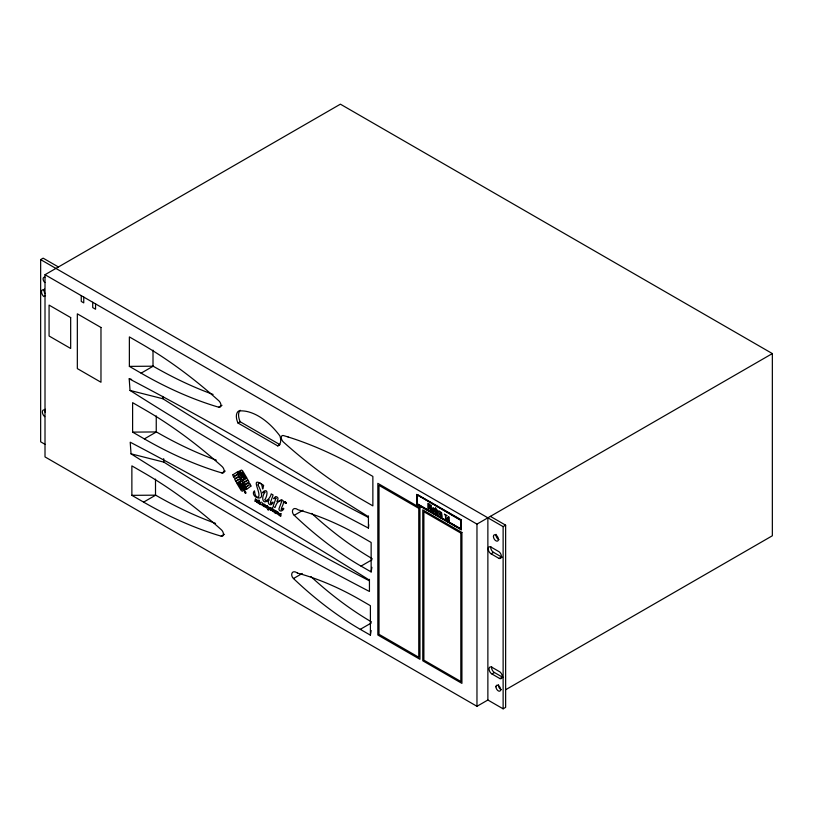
<?xml version="1.0" encoding="UTF-8"?>
<svg xmlns="http://www.w3.org/2000/svg" width="813" height="813" viewBox="0 0 813 813"><rect width="100%" height="100%" fill="white"/><g stroke="black" fill="none" stroke-linecap="round" stroke-linejoin="round"><path stroke-width="1.22" d="M131.635 379.427L129.206 378.817L130.029 390.433A3380.271 1951.607 60 0 0 368.431 528.074L368.736 524.7M371.998 559.771L361.043 566.102L371.145 571.935L371.907 567.311M297.497 573.084C291.806 568.958 289.956 575.299 293.473 578.531A307.832 177.732 60 0 0 360.301 629.364L370.403 635.156L371.165 630.532M258.056 484.843L258.524 483.471C263.788 480.788 261.613 495.615 263.625 485.381C248.463 474.873 262.05 493.054 258.249 497.261C254.835 497.129 254.957 493.186 254.469 490.818C251.898 492.912 254.164 496.591 256.776 497.627C265.749 500.462 259.754 488.135 258.056 485.026M45.01 444.325L40.65 441.815L40.65 259.611L43.15 258.168L58.414 266.979M490.371 516.367L505.635 525.178L505.635 707.371L503.125 708.824L487.871 700.013L476.967 706.304L45.01 456.916L45.01 274.713L340.393 104.176L772.35 353.574L772.35 535.767L505.442 689.861M45.518 295.586L43.851 296.542A4.187 2.419 60 0 1 41.504 291.847A4.187 2.419 60 0 1 43.851 289.855M141.106 373.157A464.782 268.341 60 0 0 214.144 405.829L218.707 407.211A4.116 2.378 60 0 0 220.943 405.291A4.116 2.378 60 0 0 218.809 400.768A411.175 237.396 60 0 0 141.106 343.686L129.369 336.907L129.369 366.378L141.106 373.157L153.159 366.196A464.782 268.341 60 0 0 213.077 394.427M144.348 438.898A464.782 268.341 60 0 0 217.386 471.581L221.959 472.953A4.116 2.378 60 0 0 224.185 471.042A4.116 2.378 60 0 0 222.061 466.51A411.175 237.396 60 0 0 144.348 409.437L132.61 402.659L132.61 432.12L144.348 438.898L156.401 431.937A464.782 268.341 60 0 0 216.329 460.178M218.707 407.211L222 405.311M238.006 423.034L240.201 421.764L279.926 444.64L277.741 445.91L238.006 423.034A11.758 6.789 60 0 1 238.697 410.992A54.756 31.616 60 0 1 279.926 435.941A11.423 6.595 60 0 1 277.741 445.91M143.606 502.119A464.782 268.341 60 0 0 216.644 534.802L221.217 536.174A4.116 2.378 60 0 0 223.443 534.263A4.116 2.378 60 0 0 221.319 529.741A411.175 237.396 60 0 0 143.606 472.658L131.869 465.879L131.869 495.341L143.606 502.119L155.659 495.168A464.782 268.341 60 0 0 215.587 523.399M221.959 472.953L225.242 471.052M221.217 536.174L224.5 534.283M302.985 510.249L294.215 515.31C290.698 512.078 292.548 505.737 298.239 509.863A346.643 200.14 60 0 1 361.043 536.621L371.145 542.464L371.145 571.935M461.398 529.7L416.632 504.212L416.632 494.446L416.947 504.03L460.321 529.07M416.632 504.212L417.343 503.796L417.343 494.954L460.686 520.34L461.398 519.934L418.024 494.893M293.473 578.531L302.243 573.47M417.028 503.979L461.001 529.009L417.343 503.796M45.01 274.713L476.967 524.111L772.35 353.574M40.65 259.611L503.125 526.621L505.635 525.178M360.301 629.323L371.256 623.002M491.072 553.826L499.05 558.44A4.187 2.419 60 0 0 501.397 556.448A4.187 2.419 60 0 0 499.05 551.753L491.072 547.139A4.095 2.368 60 0 0 488.176 548.816A4.095 2.368 60 0 0 491.072 553.826L493.572 552.383L501.56 556.996A4.187 2.419 60 0 0 502.19 557.118M499.05 558.44L501.56 556.996M491.946 673.967L499.934 678.581A4.187 2.419 60 0 0 502.282 676.589A4.187 2.419 60 0 0 499.934 671.884L491.946 667.28A4.095 2.368 60 0 0 489.05 668.947A4.095 2.368 60 0 0 491.946 673.967L494.446 672.524L502.434 677.127A4.187 2.419 60 0 0 503.074 677.249M499.934 678.581L502.434 677.127M129.369 366.378L153.159 366.196M132.61 432.12L156.401 431.937M131.869 495.341L155.659 495.168M245.089 492.221C244.876 491.337 245.933 493.582 245.048 492.322M130.029 390.433L162.895 398.746A2927.501 1690.197 60 0 0 368.289 517.393M369.437 580.126L353.208 569.954A3714.475 2144.562 60 0 0 130.212 442.211L131.035 453.827L163.911 462.14A2927.501 1690.197 60 0 0 369.305 580.787M285.383 502.515L285.15 501.916L285.8 503.257L285.312 502.475M416.632 494.446L461.083 520.117L461.083 529.873M368.431 516.733L352.202 506.56A3714.475 2144.562 60 0 0 129.206 378.817M162.732 396.419L162.895 398.746M163.667 458.654L163.911 462.14M503.125 526.621L503.125 708.824M487.871 517.81L487.871 700.013M476.967 524.111L476.967 706.304M460.686 520.34L460.686 529.192M370.403 635.156L370.403 605.695L360.301 599.862A346.643 200.14 60 0 0 297.497 573.104M369.437 579.323L369.437 591.468A3380.271 1951.607 60 0 1 131.035 453.827M368.431 515.93L368.431 528.074M156.248 415.89L156.248 431.845M155.507 479.111L155.507 495.076M153.007 350.149L153.007 366.104M95.558 303.899L95.558 309.225L92.712 307.578L92.712 302.253M83.749 297.08L83.749 302.873L81.249 301.42L81.249 295.637M361.043 566.143A307.832 177.732 60 0 1 294.225 515.279M372.161 558.633A307.832 177.732 60 0 1 311.725 513.42M371.419 621.864A307.832 177.732 60 0 1 310.983 576.641M240.201 421.764A11.758 6.789 60 0 1 240.201 410.27M494.446 672.524A4.095 2.368 60 0 1 491.652 666.701M493.572 552.383A4.095 2.368 60 0 1 490.778 546.56M501.408 689.709A3.333 1.921 60 0 1 498.521 684.709M499.091 539.659A3.547 2.043 60 0 1 496.021 534.344M44.725 416.683A4.187 2.419 60 0 1 42.378 411.988A4.187 2.419 60 0 1 44.725 409.996M44.867 282.538A3.333 1.921 60 0 1 43.119 278.9A3.333 1.921 60 0 1 44.867 277.274M45.142 293.757A4.187 2.419 60 0 1 44.309 289.072M45.182 412.211A4.187 2.419 60 0 1 45.182 409.213M434.691 510.127L434.681 510.696L432.76 509.588L434.66 512.027C429.538 511.926 433.248 503.836 434.691 510.127M255.404 499.08L257.02 500.168A1.108 0.64 60 0 1 257.528 500.259L258.188 503.247L257.426 500.584L256.796 502.454L256.044 499.782L255.018 501.418L255.404 499.08M276.349 511.174L277.965 512.261A1.108 0.64 60 0 1 278.473 512.353L279.133 515.34L278.371 512.668L277.345 514.314L276.989 511.875L275.963 513.511L276.349 511.174M262.447 503.145C263.371 503.816 262.457 503.41 262.457 505.716L262.447 503.145M265.099 505.94C263.514 508.155 264.012 502.17 265.099 505.94M275.373 511.641L273.91 511.031L275.302 513.013L274.083 512.393L273.757 510.005A1.25 0.722 60 0 1 274.266 509.944L274.885 510.361A1.047 0.6 60 0 1 275.261 510.971L275.373 511.641M259.926 502.759L260.343 504.395L261.491 504.67A1.707 0.986 60 0 1 260.8 504.385C259.083 503.105 263.524 500.95 259.926 502.759M263.453 504.761L263.595 505.92A1.138 0.65 60 0 0 264.022 506.59L265.231 506.966L265.353 505.249A1.128 0.65 60 0 0 264.916 504.599L264.286 504.182A1.443 0.833 60 0 0 263.605 504.355L263.453 504.761M267.243 505.92C265.394 504.893 268.656 510.117 265.983 507.312C268.392 509.141 264.154 503.938 267.243 505.92M271.288 508.257C269.52 507.261 272.69 512.464 270.028 509.649C272.436 511.479 268.199 506.275 271.288 508.257M281.054 513.887C278.869 512.881 282.894 517.546 279.753 515.686C282.162 516.875 278.046 512.22 281.054 513.887M439.498 513.887L440.036 515.483L442.181 516.722L441.55 512.546L439.67 511.733L441.347 513.907L439.498 513.887M275.953 498.227L273.077 506.448L274.987 507.546L276.339 504.253A22.073 12.744 60 0 1 279.011 501.296L280.871 500.584L281.684 501.428L278.94 508.908A1.453 0.843 60 0 0 279.428 510.259C281.989 513.603 286.796 504.985 281.217 509.69C280.993 507.099 286.339 501.326 281.562 499.619C271.247 505.432 282.324 497.952 275.729 496.53C272.192 499.314 273.585 498.887 275.953 498.227M270.475 502.414C269.804 505.716 274.072 499.853 272.833 503.084C270.383 507.302 266.451 502.912 269.103 499.67C262.203 506.103 260.943 496.621 265.17 492.15C264.408 490.94 260.963 494.995 263.422 491.448C269.194 487.78 266.735 497.739 264.713 499.771C266.593 503.044 271.237 495.9 271.196 493.877L273.097 494.995L270.475 502.414M267.538 509.517L268.483 510.127L269.713 507.342L268.697 508.725L267.64 506.143L268.483 509.192L267.538 509.517M240.414 470.707L240.607 472.394L244.378 478.959L245.394 478.39L241.928 472.068L245.668 478.217L246.685 477.648L242.467 470.636L241.349 470.046L240.414 470.707M439.254 511.194C439.02 512.129 437.404 512.017 438.258 514.456L437.414 513.968L437.414 510.158L438.177 511.265L439.254 511.194M240.313 482.079L240.516 483.816L244.266 490.361L245.292 489.792L241.939 483.461L245.556 489.609L246.563 489.03L242.355 482.028L241.298 481.448L240.313 482.079M243.392 490.188L242.833 491.225L241.319 490.737L237.071 483.705C241.136 482.729 244.581 497.515 238.372 482.952L239.368 482.383L243.392 490.188M241.004 480.209L236.979 483.247L235.983 481.52L239.347 479.091L235.689 481.032L234.693 479.274L238.473 477.129L239.408 477.353A2.124 1.22 60 0 1 240.577 478.644L241.004 480.209M244.581 491.794L245.668 493.064L245.323 491.662L244.581 491.794M250.932 486.093L246.908 489.131L245.902 487.394L249.225 484.914L245.617 486.885L244.611 485.158L248.798 483.003L250.15 483.948L250.932 486.093M432.811 508.592C433.929 511.306 434.172 507.658 432.811 508.592M242.813 480.696L243.158 482.648L244.815 484.182L249.073 482.079L248.077 480.32L244.327 482.16L247.782 479.833L246.776 478.095L242.813 480.696M232.884 474.812L233.565 477.333L235.313 478.369L239.134 476.184L238.148 474.467L234.398 476.276L237.853 473.959L236.857 472.221L232.884 474.812M440.372 514.304C440.463 516.387 442.353 514.101 440.372 514.304M286.095 502.922C284.438 504.467 284.997 499.812 286.095 502.922M258.9 500.168L259.337 500.747L258.9 500.168M273.981 510.483L274.967 511.306L273.981 510.483M435.697 508.003L434.925 508.714L435.351 509.619C434.975 513.918 437.546 515.168 436.205 510.117L436.916 510.534L435.697 508.003M286.206 503.095L285.454 503.46L284.865 501.692L286.206 503.095M244.591 491.428L244.723 492.729L245.8 493.196L245.658 491.875L244.591 491.428M241.989 477.749C234.733 464.193 237.04 477.068 242.579 479.894L243.463 479.223A2.327 1.341 60 0 0 243.229 477.505L239.5 470.991L238.473 471.56L241.989 477.749M447.719 518.47L447.424 518.989L448.583 519.649L448.583 517.109L447.719 518.47M447.333 518.196L446.987 519.161L448.583 520.076L449.01 521.306L449.01 516.936L448.4 516.59L447.333 518.196M272.518 508.003L271.664 508.46L272.121 509.09C272.009 512.2 273.422 512.414 272.518 509.324L273.138 509.68L272.518 508.003M288.087 436.967L283.524 435.585A4.116 2.378 60 0 0 281.288 437.506A4.116 2.378 60 0 0 283.412 442.028A411.175 237.396 60 0 0 361.124 499.111L372.862 505.879L372.862 476.418L361.124 469.64A464.782 268.341 60 0 0 288.087 436.967M429.051 504.009L427.882 503.338L427.882 508.46L428.644 508.908L428.644 505.097L430.26 509.832L431.236 510.401L431.236 505.269L430.473 504.832L430.473 508.145L429.051 504.009M446.825 515.564L444.345 514.131L445.351 515.188L445.819 519.375L445.819 515.462L446.825 515.564M419.945 507.658L377.842 483.349L377.842 634.994L419.945 659.302L419.945 507.658M461.916 532.454L422.78 509.853L422.78 660.786L461.916 683.377L461.916 532.454M418.766 508.338L379.01 485.381L379.01 634.313L418.766 657.27L418.766 508.338M460.829 533.084L423.878 511.743L423.878 660.156L460.829 681.487L460.829 533.084M100.975 327.487L77.337 313.838L77.337 368.604L100.975 382.252L100.975 327.487M70.67 317.568L49.075 305.099L49.075 336.003L70.67 348.472L70.67 317.568M259.347 501.357L259.347 503.918L259.347 501.357M495.94 686.812A3.333 1.921 60 0 0 499.477 691.213A3.333 1.921 60 0 0 499.477 686.497A3.333 1.921 60 0 0 495.94 686.812M493.43 536.489A3.547 2.043 60 0 0 497.19 541.163A3.547 2.043 60 0 0 497.19 536.153A3.547 2.043 60 0 0 493.43 536.489"/></g></svg>
